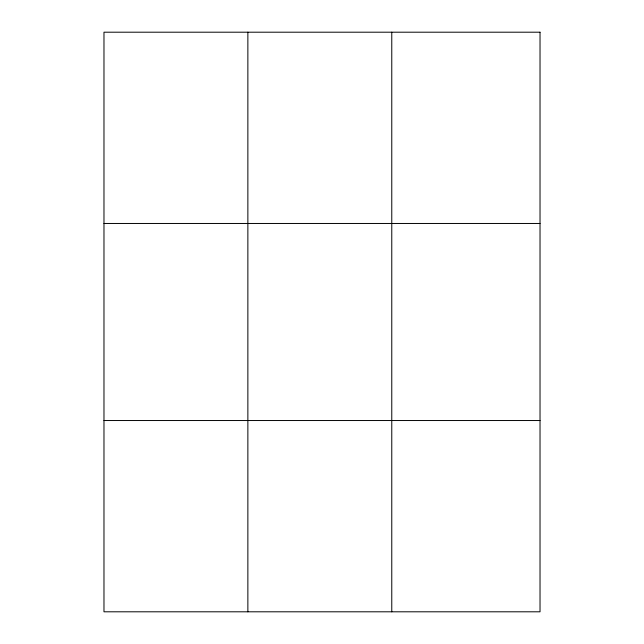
<?xml version="1.0" encoding="UTF-8"?>
<svg xmlns="http://www.w3.org/2000/svg" width="644" height="644" viewBox="0 0 644 644"><rect width="100%" height="100%" fill="white"/><g stroke="black" fill="none" stroke-linecap="round" stroke-linejoin="round"><path stroke-width="0.97" d="M247.868 32.2L247.868 611.8M391.769 32.2L391.769 611.8M103.974 223.468L540.026 223.468M103.974 420.532L540.026 420.532M540.026 32.2L540.026 611.8L103.974 611.8L103.974 32.2L540.026 32.2"/></g></svg>
